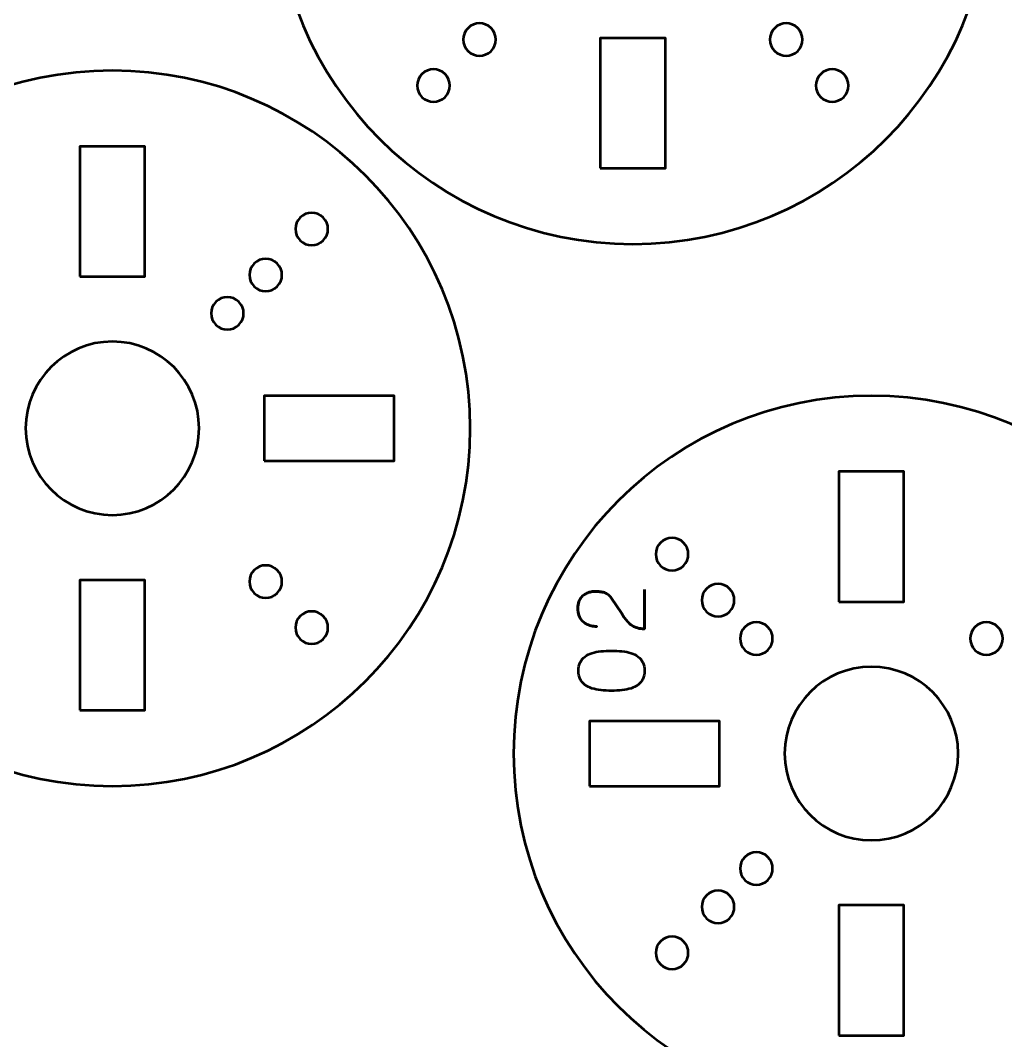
# Model space of a CAD drawing. Header units: centimetres. Extents: x -21 to 0, y -29.7 to 0.
# Drawn here: x -12.424 to -7.881, y -15.424 to -10.719 of the extents above; entities that cross this region are included whole.
import ezdxf

# ---------------------------------------------------------------- set-up
doc = ezdxf.new("R2010")
doc.units = ezdxf.units.CM
doc.header["$MEASUREMENT"] = 0
doc.layers.add('Layer 1', color=7, linetype='Continuous')

msp = doc.modelspace()

# ---------------------------------------------------------------- linework, layer by layer
at = {"layer": 'Layer 1', "color": 22, "lineweight": 53}
msp.add_open_spline([(-0.50009, -29.7), (-0.50009, -29.7), (-20.50005, -29.7), (-20.50005, -29.7), (-20.50005, -29.7), (-20.77702, -29.7), (-21.00001, -29.47691), (-21.00001, -29.19991), (-21.00001, -29.19991), (-21.00001, -29.19991), (-21.00001, -0.50006), (-21.00001, -0.50006), (-21.00001, -0.50006), (-21.00001, -0.22292), (-20.77702, 0.00004), (-20.50005, 0.00004), (-20.50005, 0.00004), (-20.50005, 0.00004), (-0.50009, 0.00004), (-0.50009, 0.00004), (-0.50009, 0.00004), (-0.22309, 0.00004), (0, -0.22292), (0, -0.50006), (0, -0.50006), (0, -0.50006), (0, -29.19991), (0, -29.19991), (0, -29.19991), (0, -29.47691), (-0.22309, -29.7), (-0.50009, -29.7)], degree=3, knots=[0, 0, 0, 0, 0.125, 0.125, 0.125, 0.125, 0.25, 0.25, 0.25, 0.25, 0.375, 0.375, 0.375, 0.375, 0.5, 0.5, 0.5, 0.5, 0.625, 0.625, 0.625, 0.625, 0.75, 0.75, 0.75, 0.75, 0.875, 0.875, 0.875, 0.875, 1, 1, 1, 1], dxfattribs=at)
at = {"layer": 'Layer 1', "color": 114, "lineweight": 53}
for points in [[(-11.24999, -10.09998), (-11.24999, -9.18887), (-10.51111, -8.44999), (-9.59998, -8.44999), (-9.59998, -8.44999), (-8.68888, -8.44999), (-7.94999, -9.18887), (-7.94999, -10.09998), (-7.94999, -10.09998), (-7.94999, -11.0111), (-8.68888, -11.74999), (-9.59998, -11.74999), (-9.59998, -11.74999), (-10.51111, -11.74999), (-11.24999, -11.0111), (-11.24999, -10.09998)], [(-13.64999, -12.59998), (-13.64999, -11.68887), (-12.91111, -10.94999), (-11.99998, -10.94999), (-11.99998, -10.94999), (-11.08888, -10.94999), (-10.34999, -11.68887), (-10.34999, -12.59998), (-10.34999, -12.59998), (-10.34999, -13.5111), (-11.08888, -14.24999), (-11.99998, -14.24999), (-11.99998, -14.24999), (-12.91111, -14.24999), (-13.64999, -13.5111), (-13.64999, -12.59998)], [(-10.14999, -14.09998), (-10.14999, -13.18887), (-9.41111, -12.44999), (-8.49998, -12.44999), (-8.49998, -12.44999), (-7.58888, -12.44999), (-6.84999, -13.18887), (-6.84999, -14.09998), (-6.84999, -14.09998), (-6.84999, -15.0111), (-7.58888, -15.74999), (-8.49998, -15.74999), (-8.49998, -15.74999), (-9.41111, -15.74999), (-10.14999, -15.0111), (-10.14999, -14.09998)]]:
    msp.add_open_spline(points, degree=3, knots=[0, 0, 0, 0, 0.25, 0.25, 0.25, 0.25, 0.5, 0.5, 0.5, 0.5, 0.75, 0.75, 0.75, 0.75, 1, 1, 1, 1], dxfattribs=at)
at = {"layer": 'Layer 1', "color": 250, "lineweight": 53}
for points in [[(-10.36015, -10.75403), (-10.33087, -10.72475), (-10.28337, -10.72475), (-10.25409, -10.75403), (-10.25409, -10.75403), (-10.22481, -10.78331), (-10.22481, -10.83082), (-10.25409, -10.8601), (-10.25409, -10.8601), (-10.28337, -10.88938), (-10.33087, -10.88938), (-10.36015, -10.8601), (-10.36015, -10.8601), (-10.38943, -10.83082), (-10.38943, -10.78331), (-10.36015, -10.75403)], [(-10.36015, -10.75403), (-10.33087, -10.72475), (-10.28337, -10.72475), (-10.25409, -10.75403), (-10.25409, -10.75403), (-10.22481, -10.78331), (-10.22481, -10.83082), (-10.25409, -10.8601), (-10.25409, -10.8601), (-10.28337, -10.88938), (-10.33087, -10.88938), (-10.36015, -10.8601), (-10.36015, -10.8601), (-10.38943, -10.83082), (-10.38943, -10.78331), (-10.36015, -10.75403)], [(-8.94594, -10.8601), (-8.97522, -10.83082), (-8.97522, -10.78331), (-8.94594, -10.75403), (-8.94594, -10.75403), (-8.91666, -10.72475), (-8.86915, -10.72475), (-8.83987, -10.75403), (-8.83987, -10.75403), (-8.81059, -10.78331), (-8.81059, -10.83082), (-8.83987, -10.8601), (-8.83987, -10.8601), (-8.86915, -10.88938), (-8.91666, -10.88938), (-8.94594, -10.8601)], [(-8.94594, -10.8601), (-8.97522, -10.83082), (-8.97522, -10.78331), (-8.94594, -10.75403), (-8.94594, -10.75403), (-8.91666, -10.72475), (-8.86915, -10.72475), (-8.83987, -10.75403), (-8.83987, -10.75403), (-8.81059, -10.78331), (-8.81059, -10.83082), (-8.83987, -10.8601), (-8.83987, -10.8601), (-8.86915, -10.88938), (-8.91666, -10.88938), (-8.94594, -10.8601)], [(-10.57229, -10.96617), (-10.54301, -10.93689), (-10.4955, -10.93689), (-10.46622, -10.96617), (-10.46622, -10.96617), (-10.43694, -10.99545), (-10.43694, -11.04295), (-10.46622, -11.07223), (-10.46622, -11.07223), (-10.4955, -11.10151), (-10.54301, -11.10151), (-10.57229, -11.07223), (-10.57229, -11.07223), (-10.60157, -11.04295), (-10.60157, -10.99545), (-10.57229, -10.96617)], [(-8.73381, -11.07223), (-8.76309, -11.04295), (-8.76309, -10.99545), (-8.73381, -10.96617), (-8.73381, -10.96617), (-8.70453, -10.93689), (-8.65702, -10.93689), (-8.62774, -10.96617), (-8.62774, -10.96617), (-8.59846, -10.99545), (-8.59846, -11.04295), (-8.62774, -11.07223), (-8.62774, -11.07223), (-8.65702, -11.10151), (-8.70453, -11.10151), (-8.73381, -11.07223)], [(-11.02774, -11.73375), (-11.05702, -11.76303), (-11.10453, -11.76303), (-11.13381, -11.73375), (-11.13381, -11.73375), (-11.16309, -11.70447), (-11.16309, -11.65697), (-11.13381, -11.62769), (-11.13381, -11.62769), (-11.10453, -11.59841), (-11.05702, -11.59841), (-11.02774, -11.62769), (-11.02774, -11.62769), (-10.99846, -11.65697), (-10.99846, -11.70447), (-11.02774, -11.73375)], [(-11.23987, -11.94589), (-11.26915, -11.97517), (-11.31666, -11.97517), (-11.34594, -11.94589), (-11.34594, -11.94589), (-11.37522, -11.91661), (-11.37522, -11.8691), (-11.34594, -11.83982), (-11.34594, -11.83982), (-11.31666, -11.81054), (-11.26915, -11.81054), (-11.23987, -11.83982), (-11.23987, -11.83982), (-11.21059, -11.8691), (-11.21059, -11.91661), (-11.23987, -11.94589)], [(-11.23987, -11.94589), (-11.26915, -11.97517), (-11.31666, -11.97517), (-11.34594, -11.94589), (-11.34594, -11.94589), (-11.37522, -11.91661), (-11.37522, -11.8691), (-11.34594, -11.83982), (-11.34594, -11.83982), (-11.31666, -11.81054), (-11.26915, -11.81054), (-11.23987, -11.83982), (-11.23987, -11.83982), (-11.21059, -11.8691), (-11.21059, -11.91661), (-11.23987, -11.94589)], [(-11.41665, -12.12266), (-11.44593, -12.15194), (-11.49344, -12.15194), (-11.52272, -12.12266), (-11.52272, -12.12266), (-11.552, -12.09338), (-11.552, -12.04588), (-11.52272, -12.0166), (-11.52272, -12.0166), (-11.49344, -11.98732), (-11.44593, -11.98732), (-11.41665, -12.0166), (-11.41665, -12.0166), (-11.38737, -12.04588), (-11.38737, -12.09338), (-11.41665, -12.12266)], [(-9.36622, -13.12769), (-9.33694, -13.15697), (-9.33694, -13.20447), (-9.36622, -13.23375), (-9.36622, -13.23375), (-9.3955, -13.26303), (-9.44301, -13.26303), (-9.47229, -13.23375), (-9.47229, -13.23375), (-9.50157, -13.20447), (-9.50157, -13.15697), (-9.47229, -13.12769), (-9.47229, -13.12769), (-9.44301, -13.09841), (-9.3955, -13.09841), (-9.36622, -13.12769)], [(-11.34594, -13.3601), (-11.37522, -13.33082), (-11.37522, -13.28331), (-11.34594, -13.25403), (-11.34594, -13.25403), (-11.31666, -13.22475), (-11.26915, -13.22475), (-11.23987, -13.25403), (-11.23987, -13.25403), (-11.21059, -13.28331), (-11.21059, -13.33082), (-11.23987, -13.3601), (-11.23987, -13.3601), (-11.26915, -13.38938), (-11.31666, -13.38938), (-11.34594, -13.3601)], [(-11.34594, -13.3601), (-11.37522, -13.33082), (-11.37522, -13.28331), (-11.34594, -13.25403), (-11.34594, -13.25403), (-11.31666, -13.22475), (-11.26915, -13.22475), (-11.23987, -13.25403), (-11.23987, -13.25403), (-11.21059, -13.28331), (-11.21059, -13.33082), (-11.23987, -13.3601), (-11.23987, -13.3601), (-11.26915, -13.38938), (-11.31666, -13.38938), (-11.34594, -13.3601)], [(-9.15409, -13.33982), (-9.12481, -13.3691), (-9.12481, -13.41661), (-9.15409, -13.44589), (-9.15409, -13.44589), (-9.18337, -13.47517), (-9.23087, -13.47517), (-9.26015, -13.44589), (-9.26015, -13.44589), (-9.28943, -13.41661), (-9.28943, -13.3691), (-9.26015, -13.33982), (-9.26015, -13.33982), (-9.23087, -13.31054), (-9.18337, -13.31054), (-9.15409, -13.33982)], [(-9.15409, -13.33982), (-9.12481, -13.3691), (-9.12481, -13.41661), (-9.15409, -13.44589), (-9.15409, -13.44589), (-9.18337, -13.47517), (-9.23087, -13.47517), (-9.26015, -13.44589), (-9.26015, -13.44589), (-9.28943, -13.41661), (-9.28943, -13.3691), (-9.26015, -13.33982), (-9.26015, -13.33982), (-9.23087, -13.31054), (-9.18337, -13.31054), (-9.15409, -13.33982)], [(-11.13381, -13.57223), (-11.16309, -13.54295), (-11.16309, -13.49545), (-11.13381, -13.46617), (-11.13381, -13.46617), (-11.10453, -13.43689), (-11.05702, -13.43689), (-11.02774, -13.46617), (-11.02774, -13.46617), (-10.99846, -13.49545), (-10.99846, -13.54295), (-11.02774, -13.57223), (-11.02774, -13.57223), (-11.05702, -13.60151), (-11.10453, -13.60151), (-11.13381, -13.57223)], [(-8.97731, -13.5166), (-8.94803, -13.54588), (-8.94803, -13.59338), (-8.97731, -13.62266), (-8.97731, -13.62266), (-9.00659, -13.65194), (-9.0541, -13.65194), (-9.08338, -13.62266), (-9.08338, -13.62266), (-9.11266, -13.59338), (-9.11266, -13.54588), (-9.08338, -13.5166), (-9.08338, -13.5166), (-9.0541, -13.48732), (-9.00659, -13.48732), (-8.97731, -13.5166)], [(-7.91665, -13.62266), (-7.94593, -13.65194), (-7.99344, -13.65194), (-8.02272, -13.62266), (-8.02272, -13.62266), (-8.052, -13.59338), (-8.052, -13.54588), (-8.02272, -13.5166), (-8.02272, -13.5166), (-7.99344, -13.48732), (-7.94593, -13.48732), (-7.91665, -13.5166), (-7.91665, -13.5166), (-7.88737, -13.54588), (-7.88737, -13.59338), (-7.91665, -13.62266)], [(-9.08338, -14.57726), (-9.0541, -14.54798), (-9.00659, -14.54798), (-8.97731, -14.57726), (-8.97731, -14.57726), (-8.94803, -14.60654), (-8.94803, -14.65404), (-8.97731, -14.68332), (-8.97731, -14.68332), (-9.00659, -14.7126), (-9.0541, -14.7126), (-9.08338, -14.68332), (-9.08338, -14.68332), (-9.11266, -14.65404), (-9.11266, -14.60654), (-9.08338, -14.57726)], [(-9.26015, -14.75403), (-9.23087, -14.72475), (-9.18337, -14.72475), (-9.15409, -14.75403), (-9.15409, -14.75403), (-9.12481, -14.78331), (-9.12481, -14.83082), (-9.15409, -14.8601), (-9.15409, -14.8601), (-9.18337, -14.88938), (-9.23087, -14.88938), (-9.26015, -14.8601), (-9.26015, -14.8601), (-9.28943, -14.83082), (-9.28943, -14.78331), (-9.26015, -14.75403)], [(-9.26015, -14.75403), (-9.23087, -14.72475), (-9.18337, -14.72475), (-9.15409, -14.75403), (-9.15409, -14.75403), (-9.12481, -14.78331), (-9.12481, -14.83082), (-9.15409, -14.8601), (-9.15409, -14.8601), (-9.18337, -14.88938), (-9.23087, -14.88938), (-9.26015, -14.8601), (-9.26015, -14.8601), (-9.28943, -14.83082), (-9.28943, -14.78331), (-9.26015, -14.75403)], [(-9.47229, -14.96617), (-9.44301, -14.93689), (-9.3955, -14.93689), (-9.36622, -14.96617), (-9.36622, -14.96617), (-9.33694, -14.99545), (-9.33694, -15.04295), (-9.36622, -15.07223), (-9.36622, -15.07223), (-9.3955, -15.10151), (-9.44301, -15.10151), (-9.47229, -15.07223), (-9.47229, -15.07223), (-9.50157, -15.04295), (-9.50157, -14.99545), (-9.47229, -14.96617)]]:
    msp.add_open_spline(points, degree=3, knots=[0, 0, 0, 0, 0.25, 0.25, 0.25, 0.25, 0.5, 0.5, 0.5, 0.5, 0.75, 0.75, 0.75, 0.75, 1, 1, 1, 1], dxfattribs=at)
at = {"layer": 'Layer 1', "lineweight": 53}
for points in [[(-9.75013, -11.39998), (-9.75013, -11.39998), (-9.75013, -10.79997), (-9.75013, -10.79997), (-9.75013, -10.79997), (-9.75013, -10.79997), (-9.45013, -10.79997), (-9.45013, -10.79997), (-9.45013, -10.79997), (-9.45013, -10.79997), (-9.45013, -11.39998), (-9.45013, -11.39998), (-9.45013, -11.39998), (-9.45013, -11.39998), (-9.75013, -11.39998), (-9.75013, -11.39998)], [(-12.15013, -11.89991), (-12.15013, -11.89991), (-12.15013, -11.29991), (-12.15013, -11.29991), (-12.15013, -11.29991), (-12.15013, -11.29991), (-11.85013, -11.29991), (-11.85013, -11.29991), (-11.85013, -11.29991), (-11.85013, -11.29991), (-11.85013, -11.89991), (-11.85013, -11.89991), (-11.85013, -11.89991), (-11.85013, -11.89991), (-12.15013, -11.89991), (-12.15013, -11.89991)], [(-12.00005, -12.19995), (-11.77917, -12.19995), (-11.60005, -12.37907), (-11.60005, -12.59995), (-11.60005, -12.59995), (-11.60005, -12.82079), (-11.77917, -12.99997), (-12.00005, -12.99997), (-12.00005, -12.99997), (-12.22089, -12.99997), (-12.40007, -12.82079), (-12.40007, -12.59995), (-12.40007, -12.59995), (-12.40007, -12.37907), (-12.22089, -12.19995), (-12.00005, -12.19995)], [(-11.30001, -12.75003), (-11.30001, -12.75003), (-11.30001, -12.45003), (-11.30001, -12.45003), (-11.30001, -12.45003), (-11.30001, -12.45003), (-10.70001, -12.45003), (-10.70001, -12.45003), (-10.70001, -12.45003), (-10.70001, -12.45003), (-10.70001, -12.75003), (-10.70001, -12.75003), (-10.70001, -12.75003), (-10.70001, -12.75003), (-11.30001, -12.75003), (-11.30001, -12.75003)], [(-8.65013, -13.39991), (-8.65013, -13.39991), (-8.65013, -12.79991), (-8.65013, -12.79991), (-8.65013, -12.79991), (-8.65013, -12.79991), (-8.35013, -12.79991), (-8.35013, -12.79991), (-8.35013, -12.79991), (-8.35013, -12.79991), (-8.35013, -13.39991), (-8.35013, -13.39991), (-8.35013, -13.39991), (-8.35013, -13.39991), (-8.65013, -13.39991), (-8.65013, -13.39991)], [(-12.15013, -13.89998), (-12.15013, -13.89998), (-12.15013, -13.29997), (-12.15013, -13.29997), (-12.15013, -13.29997), (-12.15013, -13.29997), (-11.85013, -13.29997), (-11.85013, -13.29997), (-11.85013, -13.29997), (-11.85013, -13.29997), (-11.85013, -13.89998), (-11.85013, -13.89998), (-11.85013, -13.89998), (-11.85013, -13.89998), (-12.15013, -13.89998), (-12.15013, -13.89998)], [(-8.50005, -13.69995), (-8.27917, -13.69995), (-8.10005, -13.87907), (-8.10005, -14.09995), (-8.10005, -14.09995), (-8.10005, -14.32079), (-8.27917, -14.49997), (-8.50005, -14.49997), (-8.50005, -14.49997), (-8.72089, -14.49997), (-8.90007, -14.32079), (-8.90007, -14.09995), (-8.90007, -14.09995), (-8.90007, -13.87907), (-8.72089, -13.69995), (-8.50005, -13.69995)], [(-9.80008, -14.25003), (-9.80008, -14.25003), (-9.80008, -13.95003), (-9.80008, -13.95003), (-9.80008, -13.95003), (-9.80008, -13.95003), (-9.20007, -13.95003), (-9.20007, -13.95003), (-9.20007, -13.95003), (-9.20007, -13.95003), (-9.20007, -14.25003), (-9.20007, -14.25003), (-9.20007, -14.25003), (-9.20007, -14.25003), (-9.80008, -14.25003), (-9.80008, -14.25003)], [(-8.65013, -15.39998), (-8.65013, -15.39998), (-8.65013, -14.79997), (-8.65013, -14.79997), (-8.65013, -14.79997), (-8.65013, -14.79997), (-8.35013, -14.79997), (-8.35013, -14.79997), (-8.35013, -14.79997), (-8.35013, -14.79997), (-8.35013, -15.39998), (-8.35013, -15.39998), (-8.35013, -15.39998), (-8.35013, -15.39998), (-8.65013, -15.39998), (-8.65013, -15.39998)]]:
    msp.add_open_spline(points, degree=3, knots=[0, 0, 0, 0, 0.25, 0.25, 0.25, 0.25, 0.5, 0.5, 0.5, 0.5, 0.75, 0.75, 0.75, 0.75, 1, 1, 1, 1], dxfattribs=at)
at = {"layer": 'Layer 1', "color": 30, "lineweight": 53}
for points, knots in [([(-9.54618, -13.34385), (-9.54618, -13.34385), (-9.54618, -13.52546), (-9.54618, -13.52546), (-9.54618, -13.52546), (-9.55846, -13.52511), (-9.56932, -13.52356), (-9.57864, -13.52094), (-9.57864, -13.52094), (-9.58795, -13.51826), (-9.59613, -13.51467), (-9.60319, -13.51022), (-9.60319, -13.51022), (-9.61024, -13.5057), (-9.61652, -13.50055), (-9.62203, -13.4947), (-9.62203, -13.4947), (-9.6276, -13.48884), (-9.63268, -13.48256), (-9.63748, -13.47579), (-9.63748, -13.47579), (-9.64221, -13.46902), (-9.64693, -13.46203), (-9.65159, -13.45476), (-9.65159, -13.45476), (-9.65159, -13.45476), (-9.69985, -13.38237), (-9.69985, -13.38237), (-9.69985, -13.38237), (-9.70507, -13.37497), (-9.71071, -13.36918), (-9.71692, -13.36509), (-9.71692, -13.36509), (-9.72306, -13.36093), (-9.72955, -13.35803), (-9.73633, -13.35627), (-9.73633, -13.35627), (-9.74317, -13.35458), (-9.75008, -13.35352), (-9.75721, -13.35317), (-9.75721, -13.35317), (-9.76434, -13.35281), (-9.77146, -13.35267), (-9.77859, -13.35274), (-9.77859, -13.35274), (-9.78444, -13.35274), (-9.79072, -13.35352), (-9.7975, -13.35507), (-9.7975, -13.35507), (-9.8042, -13.35669), (-9.8109, -13.35923), (-9.81753, -13.36283), (-9.81753, -13.36283), (-9.82417, -13.36643), (-9.83023, -13.37123), (-9.83574, -13.37722), (-9.83574, -13.37722), (-9.84117, -13.38322), (-9.84554, -13.39063), (-9.84886, -13.39945), (-9.84886, -13.39945), (-9.85218, -13.40827), (-9.85387, -13.41864), (-9.85394, -13.43063), (-9.85394, -13.43063), (-9.85387, -13.4427), (-9.85218, -13.45335), (-9.84893, -13.46253), (-9.84893, -13.46253), (-9.84569, -13.4717), (-9.84117, -13.47953), (-9.83546, -13.48602), (-9.83546, -13.48602), (-9.82974, -13.49251), (-9.82311, -13.49773), (-9.8157, -13.50182), (-9.8157, -13.50182), (-9.80829, -13.50592), (-9.80039, -13.50888), (-9.79206, -13.51078), (-9.79206, -13.51078), (-9.78374, -13.51269), (-9.77527, -13.51361), (-9.76673, -13.51361), (-9.76673, -13.51361), (-9.77527, -13.51361), (-9.78374, -13.51269), (-9.79206, -13.51078), (-9.79206, -13.51078), (-9.80039, -13.50888), (-9.80829, -13.50592), (-9.8157, -13.50182), (-9.8157, -13.50182), (-9.82311, -13.49773), (-9.82974, -13.49251), (-9.83546, -13.48602), (-9.83546, -13.48602), (-9.84117, -13.47953), (-9.84569, -13.4717), (-9.84893, -13.46253), (-9.84893, -13.46253), (-9.85218, -13.45335), (-9.85387, -13.4427), (-9.85394, -13.43063), (-9.85394, -13.43063), (-9.85387, -13.41864), (-9.85218, -13.40827), (-9.84886, -13.39945), (-9.84886, -13.39945), (-9.84554, -13.39063), (-9.84117, -13.38322), (-9.83574, -13.37722), (-9.83574, -13.37722), (-9.83023, -13.37123), (-9.82417, -13.36643), (-9.81753, -13.36283), (-9.81753, -13.36283), (-9.8109, -13.35923), (-9.8042, -13.35669), (-9.7975, -13.35507), (-9.7975, -13.35507), (-9.79072, -13.35352), (-9.78444, -13.35274), (-9.77859, -13.35274), (-9.77859, -13.35274), (-9.77146, -13.35267), (-9.76434, -13.35281), (-9.75721, -13.35317), (-9.75721, -13.35317), (-9.75008, -13.35352), (-9.74317, -13.35458), (-9.73633, -13.35627), (-9.73633, -13.35627), (-9.72955, -13.35803), (-9.72306, -13.36093), (-9.71692, -13.36509), (-9.71692, -13.36509), (-9.71071, -13.36918), (-9.70507, -13.37497), (-9.69985, -13.38237), (-9.69985, -13.38237), (-9.69985, -13.38237), (-9.65159, -13.45476), (-9.65159, -13.45476), (-9.65159, -13.45476), (-9.64693, -13.46203), (-9.64221, -13.46902), (-9.63748, -13.47579), (-9.63748, -13.47579), (-9.63268, -13.48256), (-9.6276, -13.48884), (-9.62203, -13.4947), (-9.62203, -13.4947), (-9.61652, -13.50055), (-9.61024, -13.5057), (-9.60319, -13.51022), (-9.60319, -13.51022), (-9.59613, -13.51467), (-9.58795, -13.51826), (-9.57864, -13.52094), (-9.57864, -13.52094), (-9.56932, -13.52356), (-9.55846, -13.52511), (-9.54618, -13.52546), (-9.54618, -13.52546), (-9.54618, -13.52546), (-9.54618, -13.34385), (-9.54618, -13.34385)], [0, 0, 0, 0, 0.0238095, 0.0238095, 0.0238095, 0.0238095, 0.047619, 0.047619, 0.047619, 0.047619, 0.0714286, 0.0714286, 0.0714286, 0.0714286, 0.0952381, 0.0952381, 0.0952381, 0.0952381, 0.1190476, 0.1190476, 0.1190476, 0.1190476, 0.1428571, 0.1428571, 0.1428571, 0.1428571, 0.1666667, 0.1666667, 0.1666667, 0.1666667, 0.1904762, 0.1904762, 0.1904762, 0.1904762, 0.2142857, 0.2142857, 0.2142857, 0.2142857, 0.2380952, 0.2380952, 0.2380952, 0.2380952, 0.2619048, 0.2619048, 0.2619048, 0.2619048, 0.2857143, 0.2857143, 0.2857143, 0.2857143, 0.3095238, 0.3095238, 0.3095238, 0.3095238, 0.3333333, 0.3333333, 0.3333333, 0.3333333, 0.3571429, 0.3571429, 0.3571429, 0.3571429, 0.3809524, 0.3809524, 0.3809524, 0.3809524, 0.4047619, 0.4047619, 0.4047619, 0.4047619, 0.4285714, 0.4285714, 0.4285714, 0.4285714, 0.452381, 0.452381, 0.452381, 0.452381, 0.4761905, 0.4761905, 0.4761905, 0.4761905, 0.5, 0.5, 0.5, 0.5, 0.5238095, 0.5238095, 0.5238095, 0.5238095, 0.547619, 0.547619, 0.547619, 0.547619, 0.5714286, 0.5714286, 0.5714286, 0.5714286, 0.5952381, 0.5952381, 0.5952381, 0.5952381, 0.6190476, 0.6190476, 0.6190476, 0.6190476, 0.6428571, 0.6428571, 0.6428571, 0.6428571, 0.6666667, 0.6666667, 0.6666667, 0.6666667, 0.6904762, 0.6904762, 0.6904762, 0.6904762, 0.7142857, 0.7142857, 0.7142857, 0.7142857, 0.7380952, 0.7380952, 0.7380952, 0.7380952, 0.7619048, 0.7619048, 0.7619048, 0.7619048, 0.7857143, 0.7857143, 0.7857143, 0.7857143, 0.8095238, 0.8095238, 0.8095238, 0.8095238, 0.8333333, 0.8333333, 0.8333333, 0.8333333, 0.8571429, 0.8571429, 0.8571429, 0.8571429, 0.8809524, 0.8809524, 0.8809524, 0.8809524, 0.9047619, 0.9047619, 0.9047619, 0.9047619, 0.9285714, 0.9285714, 0.9285714, 0.9285714, 0.952381, 0.952381, 0.952381, 0.952381, 0.9761905, 0.9761905, 0.9761905, 0.9761905, 1, 1, 1, 1]), ([(-9.54618, -13.71807), (-9.54625, -13.70326), (-9.54886, -13.69049), (-9.55394, -13.67983), (-9.55394, -13.67983), (-9.55902, -13.66925), (-9.56629, -13.66043), (-9.57553, -13.65338), (-9.57553, -13.65338), (-9.58484, -13.64639), (-9.59585, -13.64089), (-9.60855, -13.6368), (-9.60855, -13.6368), (-9.62125, -13.63277), (-9.63515, -13.62988), (-9.65039, -13.62826), (-9.65039, -13.62826), (-9.66563, -13.62656), (-9.68165, -13.62572), (-9.69858, -13.62579), (-9.69858, -13.62579), (-9.71544, -13.62572), (-9.73146, -13.62656), (-9.74663, -13.62826), (-9.74663, -13.62826), (-9.7618, -13.62988), (-9.77577, -13.63277), (-9.78847, -13.6368), (-9.78847, -13.6368), (-9.8011, -13.64089), (-9.8121, -13.64639), (-9.82149, -13.65338), (-9.82149, -13.65338), (-9.8308, -13.66043), (-9.83807, -13.66925), (-9.84315, -13.67983), (-9.84315, -13.67983), (-9.8483, -13.69049), (-9.85091, -13.70326), (-9.85098, -13.71807), (-9.85098, -13.71807), (-9.85091, -13.73289), (-9.8483, -13.74566), (-9.84315, -13.75632), (-9.84315, -13.75632), (-9.83807, -13.7669), (-9.8308, -13.77572), (-9.82149, -13.78277), (-9.82149, -13.78277), (-9.8121, -13.78976), (-9.8011, -13.79526), (-9.78847, -13.79935), (-9.78847, -13.79935), (-9.77577, -13.80338), (-9.7618, -13.80627), (-9.74663, -13.80789), (-9.74663, -13.80789), (-9.73146, -13.80958), (-9.71544, -13.81043), (-9.69858, -13.81036), (-9.69858, -13.81036), (-9.68165, -13.81043), (-9.66563, -13.80958), (-9.65039, -13.80789), (-9.65039, -13.80789), (-9.63515, -13.80627), (-9.62125, -13.80338), (-9.60855, -13.79935), (-9.60855, -13.79935), (-9.59585, -13.79526), (-9.58484, -13.78976), (-9.57553, -13.78277), (-9.57553, -13.78277), (-9.56629, -13.77572), (-9.55902, -13.7669), (-9.55394, -13.75632), (-9.55394, -13.75632), (-9.54886, -13.74566), (-9.54625, -13.73289), (-9.54618, -13.71807)], [0, 0, 0, 0, 0.05, 0.05, 0.05, 0.05, 0.1, 0.1, 0.1, 0.1, 0.15, 0.15, 0.15, 0.15, 0.2, 0.2, 0.2, 0.2, 0.25, 0.25, 0.25, 0.25, 0.3, 0.3, 0.3, 0.3, 0.35, 0.35, 0.35, 0.35, 0.4, 0.4, 0.4, 0.4, 0.45, 0.45, 0.45, 0.45, 0.5, 0.5, 0.5, 0.5, 0.55, 0.55, 0.55, 0.55, 0.6, 0.6, 0.6, 0.6, 0.65, 0.65, 0.65, 0.65, 0.7, 0.7, 0.7, 0.7, 0.75, 0.75, 0.75, 0.75, 0.8, 0.8, 0.8, 0.8, 0.85, 0.85, 0.85, 0.85, 0.9, 0.9, 0.9, 0.9, 0.95, 0.95, 0.95, 0.95, 1, 1, 1, 1]), ([(-9.54618, -13.71807), (-9.54625, -13.70326), (-9.54886, -13.69049), (-9.55394, -13.67983), (-9.55394, -13.67983), (-9.55902, -13.66925), (-9.56629, -13.66043), (-9.57553, -13.65338), (-9.57553, -13.65338), (-9.58484, -13.64639), (-9.59585, -13.64089), (-9.60855, -13.6368), (-9.60855, -13.6368), (-9.62125, -13.63277), (-9.63515, -13.62988), (-9.65039, -13.62826), (-9.65039, -13.62826), (-9.66563, -13.62656), (-9.68165, -13.62572), (-9.69858, -13.62579), (-9.69858, -13.62579), (-9.71544, -13.62572), (-9.73146, -13.62656), (-9.74663, -13.62826), (-9.74663, -13.62826), (-9.7618, -13.62988), (-9.77577, -13.63277), (-9.78847, -13.6368), (-9.78847, -13.6368), (-9.8011, -13.64089), (-9.8121, -13.64639), (-9.82149, -13.65338), (-9.82149, -13.65338), (-9.8308, -13.66043), (-9.83807, -13.66925), (-9.84315, -13.67983), (-9.84315, -13.67983), (-9.8483, -13.69049), (-9.85091, -13.70326), (-9.85098, -13.71807), (-9.85098, -13.71807), (-9.85091, -13.73289), (-9.8483, -13.74566), (-9.84315, -13.75632), (-9.84315, -13.75632), (-9.83807, -13.7669), (-9.8308, -13.77572), (-9.82149, -13.78277), (-9.82149, -13.78277), (-9.8121, -13.78976), (-9.8011, -13.79526), (-9.78847, -13.79935), (-9.78847, -13.79935), (-9.77577, -13.80338), (-9.7618, -13.80627), (-9.74663, -13.80789), (-9.74663, -13.80789), (-9.73146, -13.80958), (-9.71544, -13.81043), (-9.69858, -13.81036), (-9.69858, -13.81036), (-9.68165, -13.81043), (-9.66563, -13.80958), (-9.65039, -13.80789), (-9.65039, -13.80789), (-9.63515, -13.80627), (-9.62125, -13.80338), (-9.60855, -13.79935), (-9.60855, -13.79935), (-9.59585, -13.79526), (-9.58484, -13.78976), (-9.57553, -13.78277), (-9.57553, -13.78277), (-9.56629, -13.77572), (-9.55902, -13.7669), (-9.55394, -13.75632), (-9.55394, -13.75632), (-9.54886, -13.74566), (-9.54625, -13.73289), (-9.54618, -13.71807)], [0, 0, 0, 0, 0.05, 0.05, 0.05, 0.05, 0.1, 0.1, 0.1, 0.1, 0.15, 0.15, 0.15, 0.15, 0.2, 0.2, 0.2, 0.2, 0.25, 0.25, 0.25, 0.25, 0.3, 0.3, 0.3, 0.3, 0.35, 0.35, 0.35, 0.35, 0.4, 0.4, 0.4, 0.4, 0.45, 0.45, 0.45, 0.45, 0.5, 0.5, 0.5, 0.5, 0.55, 0.55, 0.55, 0.55, 0.6, 0.6, 0.6, 0.6, 0.65, 0.65, 0.65, 0.65, 0.7, 0.7, 0.7, 0.7, 0.75, 0.75, 0.75, 0.75, 0.8, 0.8, 0.8, 0.8, 0.85, 0.85, 0.85, 0.85, 0.9, 0.9, 0.9, 0.9, 0.95, 0.95, 0.95, 0.95, 1, 1, 1, 1])]:
    msp.add_open_spline(points, degree=3, knots=knots, dxfattribs=at)

doc.saveas('drawing.dxf')
